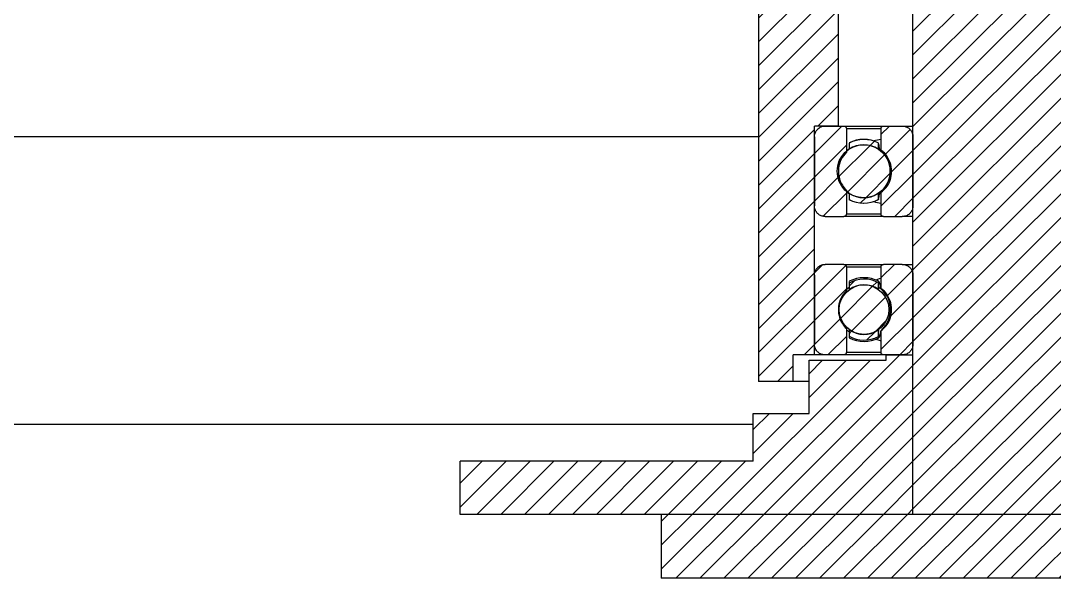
# Model space of a CAD drawing. Header units: millimetres. Extents: x -816 to 2660, y 734 to 4049.
# Drawn here: x 789.2 to 983.3, y 3521 to 3625.8 of the extents above; entities that cross this region are included whole.
import ezdxf

# ---------------------------------------------------------------- set-up
doc = ezdxf.new("R2010")
doc.units = ezdxf.units.MM

msp = doc.modelspace()

# ---------------------------------------------------------------- hatches: boundary and pattern name
at = {"linetype": 'Continuous', "lineweight": 18}
h = msp.add_hatch(dxfattribs=at)
h.set_pattern_fill('ANSI31', style=0)
h.paths.add_polyline_path([(956.72, 3533), (991.72, 3533), (991.72, 3709), (982.22, 3709), (982.22, 3669), (966.22, 3669), (966.22, 3709), (956.72, 3709)], flags=0)
h = msp.add_hatch(dxfattribs=at)
h.set_pattern_fill('ANSI31', style=0)
h.paths.add_polyline_path([(934.22, 3563), (938.22, 3563), (938.22, 3606), (942.72, 3606), (942.72, 3635), (938.22, 3635), (938.22, 3678), (930.72, 3678), (930.72, 3628), (927.72, 3628), (927.72, 3558), (934.22, 3558)], flags=0)
h = msp.add_hatch(dxfattribs=at)
h.set_pattern_fill('ANSI31', style=0)
edge = h.paths.add_edge_path(flags=0)
edge.add_spline(control_points=[(940.22, 3606), (940.07, 3606), (939.92, 3605.98), (939.78, 3605.95), (939.56, 3605.9), (939.35, 3605.81), (939.16, 3605.69), (938.97, 3605.57), (938.8, 3605.42), (938.66, 3605.25), (938.52, 3605.07), (938.41, 3604.87), (938.33, 3604.66), (938.26, 3604.45), (938.22, 3604.22), (938.22, 3604)], knot_values=[0.003165, 0.003165, 0.003165, 0.003165, 0.003612, 0.003612, 0.003612, 0.004292, 0.004292, 0.004292, 0.004973, 0.004973, 0.004973, 0.005653, 0.005653, 0.005653, 0.006333, 0.006333, 0.006333, 0.006333], weights=[1, 1, 1, 1, 1, 1, 1, 1, 1, 1, 1, 1, 1, 1, 1, 1], degree=3, periodic=0)
edge.add_line((938.22, 3604), (938.22, 3591))
edge.add_spline(control_points=[(938.22, 3591), (938.22, 3590.93), (938.22, 3590.86), (938.23, 3590.79), (938.26, 3590.56), (938.32, 3590.34), (938.41, 3590.14), (938.51, 3589.94), (938.64, 3589.75), (938.8, 3589.59), (938.96, 3589.43), (939.14, 3589.3), (939.34, 3589.2), (939.55, 3589.1), (939.77, 3589.04), (939.99, 3589.01), (940.07, 3589), (940.14, 3589), (940.22, 3589)], knot_values=[0, 0, 0, 0, 0.000211, 0.000211, 0.000211, 0.000891, 0.000891, 0.000891, 0.001571, 0.001571, 0.001571, 0.002252, 0.002252, 0.002252, 0.002932, 0.002932, 0.002932, 0.003165, 0.003165, 0.003165, 0.003165], weights=[1, 1, 1, 1, 1, 1, 1, 1, 1, 1, 1, 1, 1, 1, 1, 1, 1, 1, 1], degree=3, periodic=0)
edge.add_line((940.22, 3589), (943.72, 3589))
edge.add_spline(control_points=[(943.72, 3589), (943.77, 3589), (943.81, 3589), (943.85, 3589.01), (943.91, 3589.03), (943.96, 3589.05), (944.01, 3589.09), (944.05, 3589.12), (944.09, 3589.16), (944.13, 3589.2), (944.16, 3589.25), (944.18, 3589.3), (944.2, 3589.35), (944.21, 3589.4), (944.22, 3589.45), (944.22, 3589.5)], knot_values=[0.000813, 0.000813, 0.000813, 0.000813, 0.00095, 0.00095, 0.00095, 0.001119, 0.001119, 0.001119, 0.001289, 0.001289, 0.001289, 0.001458, 0.001458, 0.001458, 0.001602, 0.001602, 0.001602, 0.001602], weights=[1, 1, 1, 1, 1, 1, 1, 1, 1, 1, 1, 1, 1, 1, 1, 1], degree=3, periodic=0)
edge.add_line((944.22, 3589.5), (944.22, 3593.93))
edge.add_spline(control_points=[(944.22, 3593.93), (943.93, 3594.21), (943.68, 3594.52), (943.47, 3594.87), (943.17, 3595.34), (942.96, 3595.87), (942.84, 3596.42), (942.72, 3596.97), (942.69, 3597.54), (942.76, 3598.1), (942.82, 3598.65), (942.99, 3599.21), (943.24, 3599.71), (943.48, 3600.21), (943.82, 3600.67), (944.22, 3601.07)], knot_values=[0, 0, 0, 0, 0.001204, 0.001204, 0.001204, 0.002895, 0.002895, 0.002895, 0.004586, 0.004586, 0.004586, 0.006276, 0.006276, 0.006276, 0.007967, 0.007967, 0.007967, 0.007967], weights=[1, 1, 1, 1, 1, 1, 1, 1, 1, 1, 1, 1, 1, 1, 1, 1], degree=3, periodic=0)
edge.add_line((944.22, 3601.07), (944.22, 3605.5))
edge.add_spline(control_points=[(944.22, 3605.5), (944.22, 3605.52), (944.22, 3605.55), (944.21, 3605.57), (944.21, 3605.63), (944.19, 3605.68), (944.16, 3605.73), (944.13, 3605.78), (944.1, 3605.83), (944.06, 3605.86), (944.02, 3605.9), (943.97, 3605.93), (943.92, 3605.96), (943.87, 3605.98), (943.81, 3605.99), (943.75, 3605.99), (943.74, 3606), (943.73, 3606), (943.72, 3606)], knot_values=[0.000025, 0.000025, 0.000025, 0.000025, 0.000103, 0.000103, 0.000103, 0.000272, 0.000272, 0.000272, 0.000442, 0.000442, 0.000442, 0.000611, 0.000611, 0.000611, 0.00078, 0.00078, 0.00078, 0.000813, 0.000813, 0.000813, 0.000813], weights=[1, 1, 1, 1, 1, 1, 1, 1, 1, 1, 1, 1, 1, 1, 1, 1, 1, 1, 1], degree=3, periodic=0)
edge.add_line((943.72, 3606), (940.22, 3606))
h = msp.add_hatch(dxfattribs=at)
h.set_pattern_fill('ANSI31', style=0)
edge = h.paths.add_edge_path(flags=0)
edge.add_line((956.72, 3591), (956.72, 3604))
edge.add_spline(control_points=[(956.72, 3604), (956.72, 3604.24), (956.67, 3604.49), (956.58, 3604.72), (956.5, 3604.93), (956.38, 3605.13), (956.24, 3605.3), (956.09, 3605.47), (955.91, 3605.62), (955.72, 3605.73), (955.53, 3605.84), (955.31, 3605.92), (955.09, 3605.96), (954.97, 3605.98), (954.84, 3606), (954.72, 3606)], knot_values=[0, 0, 0, 0, 0.00074, 0.00074, 0.00074, 0.00141, 0.00141, 0.00141, 0.002079, 0.002079, 0.002079, 0.002748, 0.002748, 0.002748, 0.003119, 0.003119, 0.003119, 0.003119], weights=[1, 1, 1, 1, 1, 1, 1, 1, 1, 1, 1, 1, 1, 1, 1, 1], degree=3, periodic=0)
edge.add_line((954.72, 3606), (951.22, 3606))
edge.add_spline(control_points=[(951.22, 3606), (951.18, 3606), (951.13, 3605.99), (951.09, 3605.98), (951.03, 3605.96), (950.98, 3605.94), (950.93, 3605.91), (950.89, 3605.87), (950.85, 3605.83), (950.81, 3605.79), (950.78, 3605.74), (950.76, 3605.69), (950.74, 3605.64), (950.73, 3605.59), (950.72, 3605.54), (950.72, 3605.5)], knot_values=[0.000813, 0.000813, 0.000813, 0.000813, 0.00095, 0.00095, 0.00095, 0.001119, 0.001119, 0.001119, 0.001289, 0.001289, 0.001289, 0.001458, 0.001458, 0.001458, 0.001602, 0.001602, 0.001602, 0.001602], weights=[1, 1, 1, 1, 1, 1, 1, 1, 1, 1, 1, 1, 1, 1, 1, 1], degree=3, periodic=0)
edge.add_line((950.72, 3605.5), (950.72, 3601.5))
edge.add_spline(control_points=[(950.72, 3601.5), (950.94, 3601.33), (951.15, 3601.14), (951.35, 3600.94), (951.73, 3600.53), (952.05, 3600.05), (952.28, 3599.54), (952.51, 3599.03), (952.66, 3598.48), (952.7, 3597.92), (952.75, 3597.36), (952.7, 3596.79), (952.56, 3596.25), (952.42, 3595.7), (952.19, 3595.18), (951.88, 3594.71), (951.56, 3594.25), (951.17, 3593.83), (950.72, 3593.5)], knot_values=[0, 0, 0, 0, 0.000838, 0.000838, 0.000838, 0.002535, 0.002535, 0.002535, 0.004232, 0.004232, 0.004232, 0.00593, 0.00593, 0.00593, 0.007627, 0.007627, 0.007627, 0.009323, 0.009323, 0.009323, 0.009323], weights=[1, 1, 1, 1, 1, 1, 1, 1, 1, 1, 1, 1, 1, 1, 1, 1, 1, 1, 1], degree=3, periodic=0)
edge.add_line((950.72, 3593.5), (950.72, 3589.5))
edge.add_spline(control_points=[(950.72, 3589.5), (950.72, 3589.47), (950.72, 3589.44), (950.73, 3589.42), (950.74, 3589.36), (950.75, 3589.31), (950.78, 3589.26), (950.81, 3589.21), (950.84, 3589.16), (950.88, 3589.13), (950.92, 3589.09), (950.97, 3589.06), (951.02, 3589.04), (951.08, 3589.01), (951.13, 3589), (951.19, 3589), (951.2, 3589), (951.21, 3589), (951.22, 3589)], knot_values=[0.000025, 0.000025, 0.000025, 0.000025, 0.000103, 0.000103, 0.000103, 0.000272, 0.000272, 0.000272, 0.000442, 0.000442, 0.000442, 0.000611, 0.000611, 0.000611, 0.00078, 0.00078, 0.00078, 0.000813, 0.000813, 0.000813, 0.000813], weights=[1, 1, 1, 1, 1, 1, 1, 1, 1, 1, 1, 1, 1, 1, 1, 1, 1, 1, 1], degree=3, periodic=0)
edge.add_line((951.22, 3589), (954.72, 3589))
edge.add_spline(control_points=[(954.72, 3589), (954.87, 3589), (955.02, 3589.01), (955.16, 3589.04), (955.38, 3589.09), (955.59, 3589.18), (955.78, 3589.3), (955.97, 3589.42), (956.14, 3589.57), (956.28, 3589.75), (956.42, 3589.92), (956.53, 3590.12), (956.61, 3590.33), (956.68, 3590.55), (956.72, 3590.77), (956.72, 3591)], knot_values=[0.002309, 0.002309, 0.002309, 0.002309, 0.002748, 0.002748, 0.002748, 0.003418, 0.003418, 0.003418, 0.004087, 0.004087, 0.004087, 0.004757, 0.004757, 0.004757, 0.005426, 0.005426, 0.005426, 0.005426], weights=[1, 1, 1, 1, 1, 1, 1, 1, 1, 1, 1, 1, 1, 1, 1, 1], degree=3, periodic=0)
h = msp.add_hatch(dxfattribs=at)
h.set_pattern_fill('ANSI31', style=0)
edge = h.paths.add_edge_path(flags=0)
edge.add_line((944.72, 3602.81), (944.72, 3601.65))
edge.add_arc((947.47, 3597.5), 4.98, 56.5353, 123.5657, ccw=False)
edge.add_line((950.22, 3601.65), (950.22, 3602.81))
edge.add_arc((947.47, 3597.5), 5.98, 62.6795, 117.3995)
h = msp.add_hatch(dxfattribs=at)
h.set_pattern_fill('ANSI31', style=0)
edge = h.paths.add_edge_path(flags=0)
edge.add_arc((947.47, 3597.5), 4.98, 0, 360)
h = msp.add_hatch(dxfattribs=at)
h.set_pattern_fill('ANSI31', style=0)
edge = h.paths.add_edge_path(flags=0)
edge.add_line((950.22, 3592.18), (950.22, 3593.34))
edge.add_arc((947.47, 3597.5), 4.98, 236.4343, 303.4647, ccw=False)
edge.add_line((944.72, 3593.35), (944.72, 3592.18))
edge.add_arc((947.47, 3597.5), 5.98, 242.6005, 297.3205)
h = msp.add_hatch(dxfattribs=at)
h.set_pattern_fill('ANSI31', style=0)
edge = h.paths.add_edge_path(flags=0)
edge.add_spline(control_points=[(940.22, 3580), (940.07, 3580), (939.92, 3579.98), (939.78, 3579.95), (939.56, 3579.9), (939.35, 3579.81), (939.16, 3579.69), (938.97, 3579.57), (938.8, 3579.42), (938.66, 3579.25), (938.52, 3579.07), (938.41, 3578.87), (938.33, 3578.66), (938.26, 3578.45), (938.22, 3578.22), (938.22, 3578)], knot_values=[0.003165, 0.003165, 0.003165, 0.003165, 0.003612, 0.003612, 0.003612, 0.004292, 0.004292, 0.004292, 0.004973, 0.004973, 0.004973, 0.005653, 0.005653, 0.005653, 0.006333, 0.006333, 0.006333, 0.006333], weights=[1, 1, 1, 1, 1, 1, 1, 1, 1, 1, 1, 1, 1, 1, 1, 1], degree=3, periodic=0)
edge.add_line((938.22, 3578), (938.22, 3565))
edge.add_spline(control_points=[(938.22, 3565), (938.22, 3564.93), (938.22, 3564.86), (938.23, 3564.79), (938.26, 3564.56), (938.32, 3564.34), (938.41, 3564.14), (938.51, 3563.94), (938.64, 3563.75), (938.8, 3563.59), (938.96, 3563.43), (939.14, 3563.3), (939.34, 3563.2), (939.55, 3563.1), (939.77, 3563.04), (939.99, 3563.01), (940.07, 3563), (940.14, 3563), (940.22, 3563)], knot_values=[0, 0, 0, 0, 0.000211, 0.000211, 0.000211, 0.000891, 0.000891, 0.000891, 0.001571, 0.001571, 0.001571, 0.002252, 0.002252, 0.002252, 0.002932, 0.002932, 0.002932, 0.003165, 0.003165, 0.003165, 0.003165], weights=[1, 1, 1, 1, 1, 1, 1, 1, 1, 1, 1, 1, 1, 1, 1, 1, 1, 1, 1], degree=3, periodic=0)
edge.add_line((940.22, 3563), (943.72, 3563))
edge.add_spline(control_points=[(943.72, 3563), (943.77, 3563), (943.81, 3563), (943.85, 3563.01), (943.91, 3563.03), (943.96, 3563.05), (944.01, 3563.09), (944.05, 3563.12), (944.09, 3563.16), (944.13, 3563.2), (944.16, 3563.25), (944.18, 3563.3), (944.2, 3563.35), (944.21, 3563.4), (944.22, 3563.45), (944.22, 3563.5)], knot_values=[0.000813, 0.000813, 0.000813, 0.000813, 0.00095, 0.00095, 0.00095, 0.001119, 0.001119, 0.001119, 0.001289, 0.001289, 0.001289, 0.001458, 0.001458, 0.001458, 0.001602, 0.001602, 0.001602, 0.001602], weights=[1, 1, 1, 1, 1, 1, 1, 1, 1, 1, 1, 1, 1, 1, 1, 1], degree=3, periodic=0)
edge.add_line((944.22, 3563.5), (944.22, 3567.93))
edge.add_spline(control_points=[(944.22, 3567.93), (943.93, 3568.21), (943.68, 3568.52), (943.47, 3568.87), (943.17, 3569.34), (942.96, 3569.87), (942.84, 3570.42), (942.72, 3570.97), (942.69, 3571.54), (942.76, 3572.1), (942.82, 3572.65), (942.99, 3573.21), (943.24, 3573.71), (943.48, 3574.21), (943.82, 3574.67), (944.22, 3575.07)], knot_values=[0, 0, 0, 0, 0.001204, 0.001204, 0.001204, 0.002895, 0.002895, 0.002895, 0.004586, 0.004586, 0.004586, 0.006276, 0.006276, 0.006276, 0.007967, 0.007967, 0.007967, 0.007967], weights=[1, 1, 1, 1, 1, 1, 1, 1, 1, 1, 1, 1, 1, 1, 1, 1], degree=3, periodic=0)
edge.add_line((944.22, 3575.07), (944.22, 3579.5))
edge.add_spline(control_points=[(944.22, 3579.5), (944.22, 3579.52), (944.22, 3579.55), (944.21, 3579.57), (944.21, 3579.63), (944.19, 3579.68), (944.16, 3579.73), (944.13, 3579.78), (944.1, 3579.83), (944.06, 3579.86), (944.02, 3579.9), (943.97, 3579.93), (943.92, 3579.96), (943.87, 3579.98), (943.81, 3579.99), (943.75, 3579.99), (943.74, 3580), (943.73, 3580), (943.72, 3580)], knot_values=[0.000025, 0.000025, 0.000025, 0.000025, 0.000103, 0.000103, 0.000103, 0.000272, 0.000272, 0.000272, 0.000442, 0.000442, 0.000442, 0.000611, 0.000611, 0.000611, 0.00078, 0.00078, 0.00078, 0.000813, 0.000813, 0.000813, 0.000813], weights=[1, 1, 1, 1, 1, 1, 1, 1, 1, 1, 1, 1, 1, 1, 1, 1, 1, 1, 1], degree=3, periodic=0)
edge.add_line((943.72, 3580), (940.22, 3580))
h = msp.add_hatch(dxfattribs=at)
h.set_pattern_fill('ANSI31', style=0)
edge = h.paths.add_edge_path(flags=0)
edge.add_line((956.72, 3565), (956.72, 3578))
edge.add_spline(control_points=[(956.72, 3578), (956.72, 3578.07), (956.72, 3578.14), (956.71, 3578.21), (956.69, 3578.43), (956.62, 3578.65), (956.53, 3578.85), (956.43, 3579.05), (956.3, 3579.24), (956.14, 3579.4), (955.98, 3579.56), (955.8, 3579.7), (955.6, 3579.79), (955.4, 3579.89), (955.17, 3579.96), (954.95, 3579.98), (954.88, 3579.99), (954.8, 3580), (954.72, 3580)], knot_values=[0, 0, 0, 0, 0.000211, 0.000211, 0.000211, 0.000891, 0.000891, 0.000891, 0.001571, 0.001571, 0.001571, 0.002252, 0.002252, 0.002252, 0.002932, 0.002932, 0.002932, 0.003165, 0.003165, 0.003165, 0.003165], weights=[1, 1, 1, 1, 1, 1, 1, 1, 1, 1, 1, 1, 1, 1, 1, 1, 1, 1, 1], degree=3, periodic=0)
edge.add_line((954.72, 3580), (951.22, 3580))
edge.add_spline(control_points=[(951.22, 3580), (951.18, 3580), (951.13, 3579.99), (951.09, 3579.98), (951.03, 3579.96), (950.98, 3579.94), (950.93, 3579.91), (950.89, 3579.87), (950.85, 3579.83), (950.81, 3579.79), (950.78, 3579.74), (950.76, 3579.69), (950.74, 3579.64), (950.73, 3579.59), (950.72, 3579.54), (950.72, 3579.5)], knot_values=[0.000813, 0.000813, 0.000813, 0.000813, 0.00095, 0.00095, 0.00095, 0.001119, 0.001119, 0.001119, 0.001289, 0.001289, 0.001289, 0.001458, 0.001458, 0.001458, 0.001602, 0.001602, 0.001602, 0.001602], weights=[1, 1, 1, 1, 1, 1, 1, 1, 1, 1, 1, 1, 1, 1, 1, 1], degree=3, periodic=0)
edge.add_line((950.72, 3579.5), (950.72, 3575.5))
edge.add_spline(control_points=[(950.72, 3575.5), (950.94, 3575.33), (951.15, 3575.14), (951.35, 3574.94), (951.73, 3574.53), (952.05, 3574.05), (952.28, 3573.54), (952.51, 3573.03), (952.66, 3572.48), (952.7, 3571.92), (952.75, 3571.36), (952.7, 3570.79), (952.56, 3570.25), (952.42, 3569.7), (952.19, 3569.18), (951.88, 3568.71), (951.56, 3568.25), (951.17, 3567.83), (950.72, 3567.5)], knot_values=[0, 0, 0, 0, 0.000838, 0.000838, 0.000838, 0.002535, 0.002535, 0.002535, 0.004232, 0.004232, 0.004232, 0.00593, 0.00593, 0.00593, 0.007627, 0.007627, 0.007627, 0.009323, 0.009323, 0.009323, 0.009323], weights=[1, 1, 1, 1, 1, 1, 1, 1, 1, 1, 1, 1, 1, 1, 1, 1, 1, 1, 1], degree=3, periodic=0)
edge.add_line((950.72, 3567.5), (950.72, 3563.5))
edge.add_spline(control_points=[(950.72, 3563.5), (950.72, 3563.47), (950.72, 3563.44), (950.73, 3563.42), (950.74, 3563.36), (950.75, 3563.31), (950.78, 3563.26), (950.81, 3563.21), (950.84, 3563.16), (950.88, 3563.13), (950.92, 3563.09), (950.97, 3563.06), (951.02, 3563.04), (951.08, 3563.01), (951.13, 3563), (951.19, 3563), (951.2, 3563), (951.21, 3563), (951.22, 3563)], knot_values=[0.000025, 0.000025, 0.000025, 0.000025, 0.000103, 0.000103, 0.000103, 0.000272, 0.000272, 0.000272, 0.000442, 0.000442, 0.000442, 0.000611, 0.000611, 0.000611, 0.00078, 0.00078, 0.00078, 0.000813, 0.000813, 0.000813, 0.000813], weights=[1, 1, 1, 1, 1, 1, 1, 1, 1, 1, 1, 1, 1, 1, 1, 1, 1, 1, 1], degree=3, periodic=0)
edge.add_line((951.22, 3563), (954.72, 3563))
edge.add_spline(control_points=[(954.72, 3563), (954.87, 3563), (955.02, 3563.01), (955.16, 3563.04), (955.38, 3563.09), (955.59, 3563.18), (955.78, 3563.3), (955.97, 3563.42), (956.14, 3563.57), (956.28, 3563.75), (956.42, 3563.92), (956.53, 3564.12), (956.61, 3564.33), (956.68, 3564.55), (956.72, 3564.77), (956.72, 3565)], knot_values=[0.003165, 0.003165, 0.003165, 0.003165, 0.003612, 0.003612, 0.003612, 0.004292, 0.004292, 0.004292, 0.004973, 0.004973, 0.004973, 0.005653, 0.005653, 0.005653, 0.006333, 0.006333, 0.006333, 0.006333], weights=[1, 1, 1, 1, 1, 1, 1, 1, 1, 1, 1, 1, 1, 1, 1, 1], degree=3, periodic=0)
h = msp.add_hatch(dxfattribs=at)
h.set_pattern_fill('ANSI31', style=0)
edge = h.paths.add_edge_path(flags=0)
edge.add_arc((947.53, 3571.5), 4.67, 0, 360)
h = msp.add_hatch(dxfattribs=at)
h.set_pattern_fill('ANSI31', style=0)
edge = h.paths.add_edge_path(flags=0)
edge.add_line((944.72, 3576.49), (944.72, 3575.23))
edge.add_arc((947.53, 3571.5), 4.67, 54.8386, 126.964, ccw=False)
edge.add_line((950.22, 3575.32), (950.22, 3576.55))
edge.add_arc((947.53, 3571.5), 5.73, 61.9922, 119.3623)
h = msp.add_hatch(dxfattribs=at)
h.set_pattern_fill('ANSI31', style=0)
edge = h.paths.add_edge_path(flags=0)
edge.add_line((950.22, 3566.44), (950.22, 3567.68))
edge.add_arc((947.53, 3571.5), 4.67, 233.036, 305.1614, ccw=False)
edge.add_line((944.72, 3567.76), (944.72, 3566.5))
edge.add_arc((947.53, 3571.5), 5.73, 240.6377, 298.0078)
h = msp.add_hatch(dxfattribs=at)
h.set_pattern_fill('ANSI31', style=0)
h.paths.add_polyline_path([(926.72, 3552), (926.72, 3543), (871.72, 3543), (871.72, 3533), (956.72, 3533), (956.72, 3563), (951.72, 3563), (951.72, 3562), (937.22, 3562), (937.22, 3552)], flags=0)
h = msp.add_hatch(dxfattribs=at)
h.set_pattern_fill('ANSI31', style=0)
h.paths.add_polyline_path([(909.46, 3521), (1038.98, 3521), (1038.98, 3533), (909.46, 3533)], flags=0)

# ---------------------------------------------------------------- linework, layer by layer
at = {"color": 7, "linetype": 'Continuous', "lineweight": 25}
for p, q in [((956.72, 3533), (956.72, 3709)), ((942.72, 3606), (942.72, 3635)), ((927.72, 3628), (927.72, 3558)), ((938.22, 3563), (938.22, 3606)), ((942.72, 3606), (938.22, 3606)), ((940.22, 3606), (943.72, 3606)), ((943.72, 3606), (951.22, 3606)), ((944.22, 3605.5), (944.22, 3601.07)), ((950.72, 3605.5), (950.72, 3601.5)), ((951.22, 3606), (954.72, 3606)), ((954.72, 3606), (956.72, 3606)), ((927.72, 3604), (-269.28, 3604)), ((938.22, 3604), (938.22, 3591)), ((956.72, 3604), (956.72, 3591)), ((944.73, 3602.81), (944.72, 3602.81)), ((944.72, 3602.81), (944.72, 3601.65)), ((950.22, 3602.81), (950.22, 3601.65)), ((950.23, 3601.63), (950.22, 3601.65)), ((944.22, 3593.93), (944.22, 3589.5)), ((944.72, 3593.35), (944.72, 3592.18)), ((950.22, 3593.34), (950.23, 3593.35)), ((950.22, 3593.34), (950.22, 3592.18)), ((950.72, 3593.5), (950.72, 3589.5)), ((940.22, 3589), (943.72, 3589)), ((951.1, 3589), (943.72, 3589)), ((951.22, 3589), (954.72, 3589)), ((956.72, 3589), (954.72, 3589)), ((943.72, 3580), (940.22, 3580)), ((943.72, 3580), (951.22, 3580)), ((954.72, 3580), (951.22, 3580)), ((954.72, 3580), (956.72, 3580)), ((944.22, 3579.5), (944.22, 3575.07)), ((950.72, 3579.5), (950.72, 3575.5)), ((938.22, 3578), (938.22, 3565)), ((944.72, 3576.49), (944.72, 3575.23)), ((950.22, 3576.55), (950.22, 3575.32)), ((956.72, 3578), (956.72, 3565)), ((944.22, 3575.07), (944.23, 3575.07)), ((944.77, 3575.66), (944.27, 3575.29)), ((944.23, 3567.93), (944.22, 3567.93)), ((944.22, 3567.93), (944.22, 3563.5)), ((944.27, 3567.7), (944.78, 3567.32)), ((944.72, 3567.76), (944.72, 3566.5)), ((950.22, 3567.68), (950.22, 3566.44)), ((950.72, 3567.5), (950.72, 3563.5)), ((934.22, 3558), (934.22, 3563)), ((938.22, 3563), (934.22, 3563)), ((940.08, 3563), (938.22, 3563)), ((943.72, 3563), (940.22, 3563)), ((951.1, 3563), (943.72, 3563)), ((954.72, 3563), (951.22, 3563)), ((951.72, 3562), (951.72, 3563)), ((951.72, 3563), (956.72, 3563)), ((956.72, 3533), (956.72, 3563)), ((937.22, 3552), (937.22, 3562)), ((937.22, 3562), (951.72, 3562)), ((934.22, 3558), (927.72, 3558)), ((937.22, 3558), (934.22, 3558)), ((926.72, 3543), (926.72, 3552)), ((926.72, 3552), (937.22, 3552)), ((-268.28, 3550), (926.72, 3550)), ((926.72, 3543), (871.72, 3543)), ((871.72, 3533), (871.72, 3543)), ((956.72, 3533), (871.72, 3533)), ((909.46, 3533), (909.46, 3521)), ((1038.98, 3533), (909.46, 3533)), ((991.72, 3533), (956.72, 3533)), ((1038.98, 3521), (909.46, 3521))]:
    msp.add_line(p, q, dxfattribs=at)
at = {"color": 8, "linetype": 'Continuous', "lineweight": 25}
for p, q in [((950.72, 3605.5), (944.22, 3605.5)), ((944.22, 3589.5), (950.68, 3589.5)), ((950.72, 3579.5), (944.22, 3579.5)), ((944.22, 3563.5), (950.68, 3563.5))]:
    msp.add_line(p, q, dxfattribs=at)
at = {"color": 7, "linetype": 'Continuous', "lineweight": 25, "flags": 128}
for points in [[(944.69, 3601.65), (944.59, 3601.58), (944.22, 3601.3)], [(944.22, 3593.7), (944.59, 3593.41), (944.71, 3593.33)], [(950.72, 3577.36), (950.35, 3577.27), (949.76, 3577.06)], [(949.76, 3565.93), (950.35, 3565.73), (950.72, 3565.63)]]:
    msp.add_lwpolyline(points, dxfattribs=at)
at = {"color": 7, "linetype": 'Continuous', "lineweight": 25}
for centre, radius in [((947.47, 3597.5), 4.98), ((947.53, 3571.5), 4.67)]:
    msp.add_circle(centre, radius, dxfattribs=at)
for centre, radius, start, end in [((947.47, 3597.5), 6, 62.7264, 117.3194), ((947.47, 3597.5), 5.98, 62.6795, 117.3995), ((951.28, 3597.5), 6, 95.3389, 108.4847), ((947.47, 3597.5), 4.98, 56.5353, 123.5657), ((947.47, 3597.5), 5, 0, 56.6421), ((947.47, 3597.5), 5, 303.675, 0), ((947.47, 3597.5), 6, 242.6033, 297.3641), ((947.47, 3597.5), 4.98, 236.4343, 303.4647), ((947.47, 3597.5), 5.98, 242.6005, 297.3205), ((951.28, 3597.5), 6, 251.5153, 264.6611), ((947.53, 3571.5), 5.73, 61.9922, 119.3623), ((947.53, 3571.5), 4.67, 54.8386, 126.964), ((947.53, 3571.5), 6, 62.4965, 117.4121), ((947.53, 3571.5), 5, 311.2885, 56.5926), ((947.53, 3571.5), 4.67, 233.036, 305.1614), ((947.53, 3571.5), 5.73, 240.6377, 298.0078), ((947.53, 3571.5), 6, 242.6066, 297.569)]:
    msp.add_arc(centre, radius, start, end, dxfattribs=at)
for points, knots in [([(938.22, 3604), (938.24, 3604.22), (938.29, 3604.67), (938.63, 3605.27), (939.14, 3605.72), (939.7, 3605.96), (940.07, 3605.99), (940.22, 3606)], [0, 0, 0, 0, 0.214636, 0.429326, 0.644023, 0.858714, 1, 1, 1, 1]), ([(943.72, 3606), (943.73, 3606), (943.8, 3605.99), (943.92, 3605.96), (944.06, 3605.87), (944.17, 3605.74), (944.22, 3605.6), (944.22, 3605.52), (944.22, 3605.5)], [0, 0, 0, 0, 0.041937, 0.256613, 0.471281, 0.685934, 0.900568, 1, 1, 1, 1]), ([(950.72, 3605.5), (950.72, 3605.54), (950.73, 3605.65), (950.81, 3605.79), (950.93, 3605.91), (951.07, 3605.98), (951.18, 3605.99), (951.22, 3606)], [0, 0, 0, 0, 0.182831, 0.397483, 0.612168, 0.826845, 1, 1, 1, 1]), ([(954.72, 3606), (954.84, 3605.99), (955.19, 3605.97), (955.74, 3605.76), (956.26, 3605.32), (956.64, 3604.72), (956.69, 3604.24), (956.72, 3604)], [0, 0, 0, 0, 0.119185, 0.333927, 0.548665, 0.763406, 1, 1, 1, 1]), ([(950.51, 3601.49), (950.5, 3601.53), (950.43, 3602.04), (950.3, 3602.58), (950.23, 3602.86), (950.22, 3602.82), (950.22, 3602.81)], [0, 0, 0, 0, 0.042957, 0.480065, 0.891093, 1, 1, 1, 1]), ([(950.72, 3593.5), (951.14, 3593.88), (951.97, 3594.64), (952.65, 3596.23), (952.8, 3597.93), (952.37, 3599.58), (951.58, 3600.78), (950.94, 3601.32), (950.72, 3601.5)], [0, 0, 0, 0, 0.181816, 0.363668, 0.545521, 0.727371, 0.909225, 1, 1, 1, 1]), ([(944.22, 3601.07), (943.86, 3600.63), (943.13, 3599.77), (942.67, 3598.1), (942.75, 3596.41), (943.31, 3594.95), (943.95, 3594.23), (944.22, 3593.93)], [0, 0, 0, 0, 0.211963, 0.423965, 0.635966, 0.847966, 1, 1, 1, 1]), ([(944.72, 3592.18), (944.72, 3592.18), (944.72, 3592.16), (944.73, 3592.19), (944.73, 3592.21)], [0, 0, 0, 0, 0.334198, 1, 1, 1, 1]), ([(950.22, 3592.18), (950.22, 3592.17), (950.22, 3592.13), (950.28, 3592.35), (950.41, 3592.88), (950.49, 3593.41), (950.51, 3593.54)], [0, 0, 0, 0, 0.086506, 0.477122, 0.866514, 1, 1, 1, 1]), ([(940.22, 3589), (940.14, 3589), (939.84, 3589.01), (939.33, 3589.16), (938.77, 3589.56), (938.38, 3590.12), (938.23, 3590.63), (938.22, 3590.93), (938.22, 3591)], [0, 0, 0, 0, 0.0740833, 0.2887259, 0.5033795, 0.7180235, 0.9326723, 1, 1, 1, 1]), ([(956.72, 3591), (956.7, 3590.77), (956.65, 3590.32), (956.31, 3589.72), (955.8, 3589.27), (955.24, 3589.03), (954.87, 3589.01), (954.72, 3589)], [0, 0, 0, 0, 0.214626, 0.429323, 0.644008, 0.858696, 1, 1, 1, 1]), ([(944.22, 3589.5), (944.22, 3589.45), (944.21, 3589.34), (944.13, 3589.2), (944.01, 3589.08), (943.87, 3589.01), (943.77, 3589), (943.72, 3589)], [0, 0, 0, 0, 0.18282, 0.397494, 0.612112, 0.826777, 1, 1, 1, 1]), ([(951.22, 3589), (951.21, 3589), (951.14, 3589), (951.02, 3589.03), (950.88, 3589.12), (950.77, 3589.25), (950.73, 3589.39), (950.72, 3589.47), (950.72, 3589.5)], [0, 0, 0, 0, 0.041939, 0.256624, 0.471226, 0.685903, 0.90057, 1, 1, 1, 1]), ([(938.22, 3578), (938.24, 3578.22), (938.29, 3578.67), (938.63, 3579.27), (939.14, 3579.72), (939.7, 3579.96), (940.07, 3579.99), (940.22, 3580)], [0, 0, 0, 0, 0.214632, 0.429322, 0.644023, 0.858713, 1, 1, 1, 1]), ([(943.72, 3580), (943.73, 3580), (943.8, 3579.99), (943.92, 3579.96), (944.06, 3579.87), (944.17, 3579.74), (944.22, 3579.6), (944.22, 3579.52), (944.22, 3579.5)], [0, 0, 0, 0, 0.041937, 0.256606, 0.471272, 0.685938, 0.900569, 1, 1, 1, 1]), ([(950.72, 3579.5), (950.72, 3579.54), (950.73, 3579.65), (950.81, 3579.79), (950.93, 3579.91), (951.07, 3579.98), (951.18, 3579.99), (951.22, 3580)], [0, 0, 0, 0, 0.18283, 0.397482, 0.612166, 0.826843, 1, 1, 1, 1]), ([(954.72, 3580), (954.8, 3579.99), (955.1, 3579.98), (955.61, 3579.83), (956.17, 3579.43), (956.56, 3578.87), (956.71, 3578.36), (956.72, 3578.07), (956.72, 3578)], [0, 0, 0, 0, 0.074082, 0.288739, 0.503377, 0.718029, 0.93267, 1, 1, 1, 1]), ([(944.79, 3576.76), (944.76, 3576.75), (944.72, 3576.73), (944.72, 3576.53), (944.72, 3576.49)], [0, 0, 0, 0, 0.776352, 1, 1, 1, 1]), ([(950.72, 3575.51), (950.71, 3575.54), (950.62, 3576.05), (950.43, 3576.58), (950.26, 3576.93), (950.22, 3576.74), (950.22, 3576.56), (950.22, 3576.55)], [0, 0, 0, 0, 0.028544, 0.365621, 0.682544, 0.985309, 1, 1, 1, 1]), ([(944.22, 3575.07), (943.86, 3574.63), (943.13, 3573.77), (942.67, 3572.1), (942.75, 3570.41), (943.31, 3568.95), (943.95, 3568.23), (944.22, 3567.93)], [0, 0, 0, 0, 0.211964, 0.423967, 0.635966, 0.847967, 1, 1, 1, 1]), ([(950.29, 3575.62), (950.27, 3575.64), (950.23, 3575.68), (950.22, 3575.45), (950.22, 3575.32)], [0, 0, 0, 0, 0.422234, 1, 1, 1, 1]), ([(950.72, 3567.5), (951.14, 3567.88), (951.97, 3568.64), (952.65, 3570.23), (952.8, 3571.93), (952.37, 3573.58), (951.58, 3574.78), (950.94, 3575.32), (950.72, 3575.5)], [0, 0, 0, 0, 0.181816, 0.363668, 0.545519, 0.727372, 0.909224, 1, 1, 1, 1]), ([(944.72, 3566.5), (944.72, 3566.32), (944.72, 3566.11), (944.77, 3566.18), (944.78, 3566.19)], [0, 0, 0, 0, 0.910219, 1, 1, 1, 1]), ([(950.22, 3567.68), (950.22, 3567.55), (950.23, 3567.32), (950.27, 3567.36), (950.29, 3567.37)], [0, 0, 0, 0, 0.524949, 1, 1, 1, 1]), ([(950.22, 3566.44), (950.23, 3566.31), (950.25, 3566.05), (950.41, 3566.35), (950.59, 3566.85), (950.69, 3567.35), (950.71, 3567.45)], [0, 0, 0, 0, 0.3051103, 0.6124615, 0.9188368, 1, 1, 1, 1]), ([(940.22, 3563), (940.14, 3563), (939.84, 3563.01), (939.33, 3563.16), (938.77, 3563.56), (938.38, 3564.12), (938.23, 3564.63), (938.22, 3564.93), (938.22, 3565)], [0, 0, 0, 0, 0.074083, 0.288725, 0.503381, 0.718024, 0.932668, 1, 1, 1, 1]), ([(956.72, 3565), (956.7, 3564.77), (956.65, 3564.32), (956.31, 3563.72), (955.8, 3563.27), (955.24, 3563.03), (954.87, 3563.01), (954.72, 3563)], [0, 0, 0, 0, 0.214626, 0.429327, 0.644008, 0.858696, 1, 1, 1, 1]), ([(944.22, 3563.5), (944.22, 3563.45), (944.21, 3563.34), (944.13, 3563.2), (944.01, 3563.08), (943.87, 3563.01), (943.77, 3563), (943.72, 3563)], [0, 0, 0, 0, 0.182803, 0.397496, 0.612102, 0.826778, 1, 1, 1, 1]), ([(951.22, 3563), (951.21, 3563), (951.14, 3563), (951.02, 3563.03), (950.88, 3563.12), (950.77, 3563.25), (950.73, 3563.39), (950.72, 3563.47), (950.72, 3563.5)], [0, 0, 0, 0, 0.041939, 0.256625, 0.471239, 0.685902, 0.900569, 1, 1, 1, 1])]:
    msp.add_open_spline(points, degree=3, knots=knots, dxfattribs=at)

doc.saveas('drawing.dxf')
